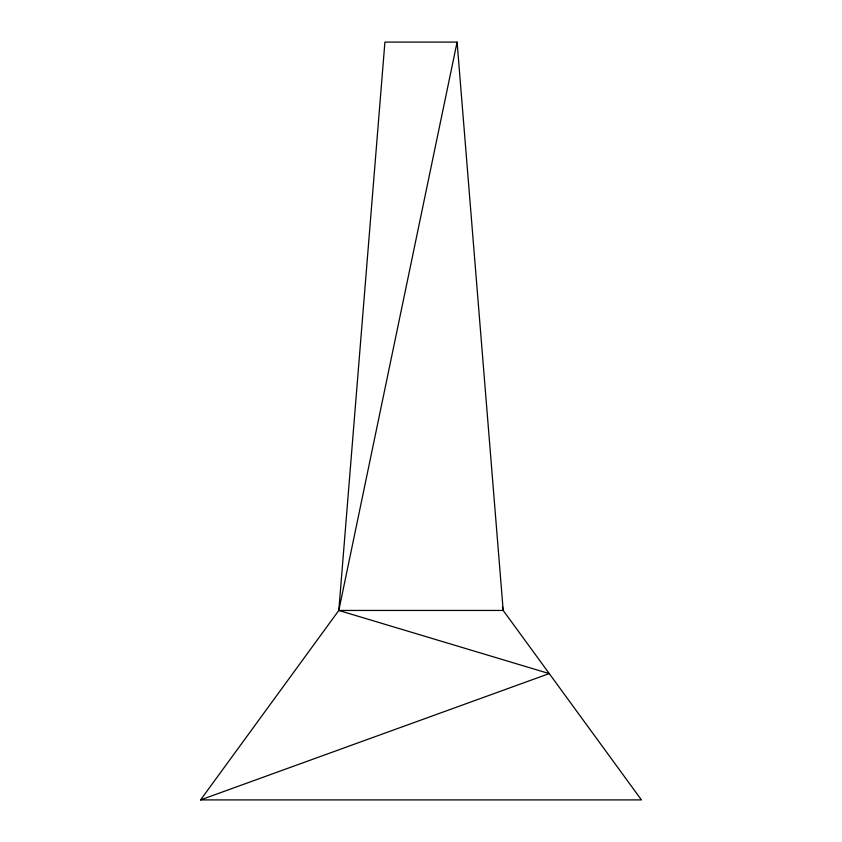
<?xml version="1.0" encoding="UTF-8"?>
<svg xmlns="http://www.w3.org/2000/svg" width="842" height="842" viewBox="0 0 842 842"><rect width="100%" height="100%" fill="white"/><g stroke="black" fill="none" stroke-linecap="round" stroke-linejoin="round"><path stroke-width="1.26" d="M200.575 799.9L549.216 673.6L338.81 610.45L384.91 42.1L457.09 42.1L503.19 610.45L641.425 799.9L200.575 799.9L338.81 610.45L457.09 42.1M338.81 610.45L503.19 610.45L502.39 606.587"/></g></svg>
